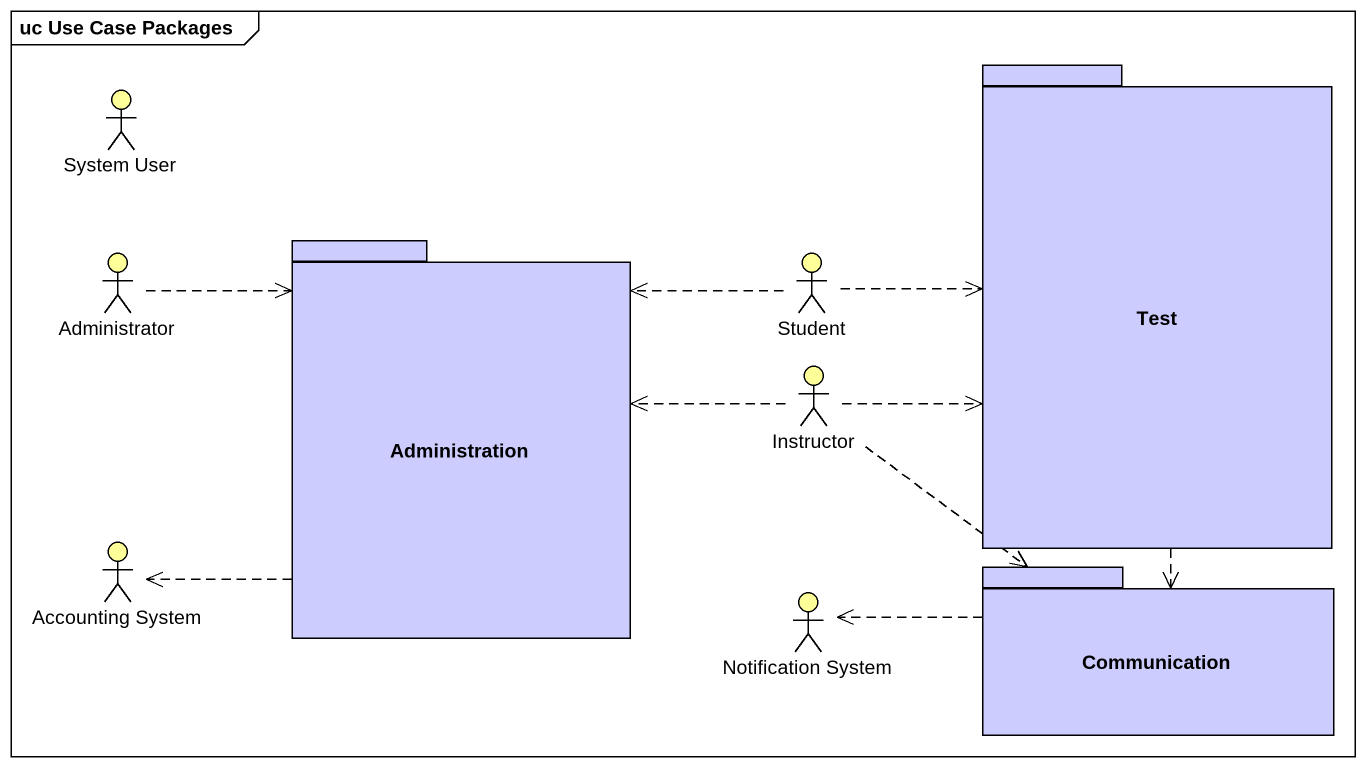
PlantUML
@startuml
mainframe uc Use Case Packages
package Test #CCCCFF {
}
actor "System User" as System_User #FFFF99
actor Administrator #FFFF99
package Administration #CCCCFF {
}
actor Student #FFFF99
actor Instructor #FFFF99
actor "Accounting System" as Accounting_System #FFFF99
actor "Notification System" as Notification_System #FFFF99
package Communication #CCCCFF {
}
Test ..> Communication
Administrator .right.> Administration
Administration .left.> Accounting_System
Student .right.> Test
Student .left.> Administration
Instructor .right.> Test
Instructor .left.> Administration
Instructor ..> Communication
Communication .left.> Notification_System
@enduml
